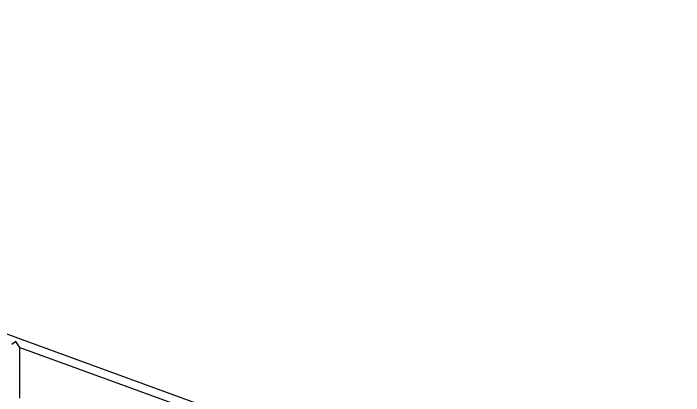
# Model space of a CAD drawing. Header units: millimetres. Extents: x 0 to 118900, y 0 to 84100.
# Drawn here: x 32853 to 36856, y 77114 to 79399 of the extents above; entities that cross this region are included whole.
import ezdxf

# ---------------------------------------------------------------- set-up
doc = ezdxf.new("R2010")
doc.units = ezdxf.units.MM
doc.header["$LTSCALE"] = 100
doc.layers.add('Visible', color=7, linetype='Continuous', lineweight=25)

msp = doc.modelspace()

# ---------------------------------------------------------------- linework, layer by layer
at = {"layer": 'Visible'}
for p, q in [((27546.17, 79398.89), (36856.14, 76010.34)), ((32867.34, 77436.44), (32843.19, 77419.53)), ((32891.49, 77401.95), (32867.34, 77436.44)), ((32891.49, 77098.98), (32891.49, 77401.95)), ((32891.49, 77401.95), (34152.06, 76943.14))]:
    msp.add_line(p, q, dxfattribs=at)

doc.saveas('drawing.dxf')
